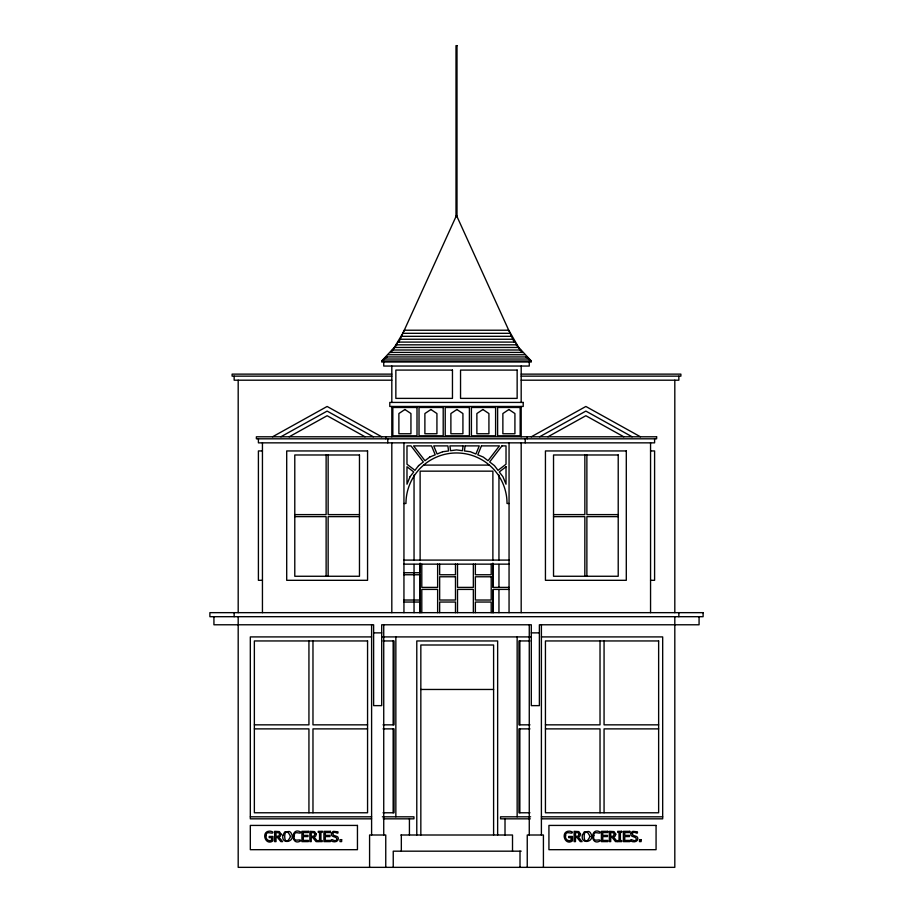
<?xml version="1.0" encoding="UTF-8"?>
<svg xmlns="http://www.w3.org/2000/svg" width="913" height="913" viewBox="0 0 913 913"><rect width="100%" height="100%" fill="white"/><g stroke="black" fill="none" stroke-linecap="round" stroke-linejoin="round"><path stroke-width="1.37" d="M398.992 341.839L456.5 215.445L514.008 341.839M402.816 333.313L404.288 330.221L508.712 330.221L518.732 347.465L531.298 360.989L531.298 362.005L381.702 362.005L381.702 360.989L394.268 347.465L402.816 333.313L510.184 333.313M390.787 352.646L397.349 343.996M387.215 356.743L381.702 360.989L531.298 360.989L525.785 356.743M272.553 436.791L327.128 406.468L381.702 436.791M280.873 436.791L327.128 411.09L373.383 436.791M289.204 436.791L327.128 415.723L365.063 436.791M531.298 436.791L585.872 406.468L640.447 436.791M539.617 436.791L585.872 411.09L632.127 436.791M547.937 436.791L585.872 415.723L623.796 436.791M401.264 336.326L511.737 336.326M399.632 339.248L513.368 339.248M397.92 342.09L515.08 342.09M396.128 344.829L516.872 344.829M394.268 347.465L518.732 347.465M392.328 349.999L520.672 349.999M390.33 352.429L522.67 352.429M388.265 354.746L524.735 354.746M386.142 356.937L526.858 356.937M383.951 359.026L529.049 359.026M391.814 374.125L232.119 374.125L232.119 376.145L391.814 376.145M521.186 374.125L680.881 374.125L680.881 376.145L521.186 376.145M391.814 380.196L234.15 380.196L234.15 376.145M521.186 380.196L678.85 380.196L678.85 376.145M262.442 450.942L258.402 450.942L258.402 580.314L262.442 580.314M650.558 450.942L654.598 450.942L654.598 580.314L650.558 580.314M423.952 465.094L489.048 465.094M403.945 503.497L405.965 503.497A50.535 50.535 0 0 1 456.5 452.962A50.535 50.535 0 0 1 507.035 503.497L509.055 503.497M294.785 514.612L326.124 514.612L326.124 454.982M359.471 514.612L328.144 514.612L328.144 454.982M553.529 514.612L584.856 514.612L584.856 454.982M618.215 514.612L586.876 514.612L586.876 454.982M294.785 516.632L326.124 516.632L326.124 576.263M359.471 516.632L328.144 516.632L328.144 576.263M553.529 516.667L584.856 516.632L584.834 576.263M618.215 516.632L586.876 516.632L586.876 576.263M403.945 560.091L509.055 560.091M403.945 564.143L509.055 564.143M403.945 572.736L419.775 572.736L419.775 564.143M403.945 574.756L419.775 574.756L419.775 600.024L403.945 600.024M509.055 587.39L493.225 587.39L493.225 564.143M509.055 589.41L493.225 589.41L493.225 612.657M403.945 602.044L419.775 602.044L419.775 612.657M373.622 632.869L381.702 632.869M531.298 632.869L539.378 632.869M371.602 636.909L250.322 636.909L250.322 818.835L371.602 818.835M382.387 636.909L530.613 636.909M541.398 636.909L662.678 636.909L662.678 818.835L541.398 818.835M383.038 640.949L394.051 640.949L394.051 724.842L383.038 724.842M529.962 640.949L518.949 640.949L518.949 724.842L529.962 724.842M420.836 689.463L493.602 689.463M254.362 724.842L308.936 724.842L308.936 640.949M367.562 724.842L312.976 724.842L312.976 640.949M545.438 724.842L600.024 724.842L600.024 640.949M658.638 724.842L604.064 724.842L604.064 640.949M254.362 728.882L308.936 728.882L308.936 812.775M367.562 728.882L312.976 728.882L312.976 812.775M383.038 728.882L394.051 728.882L394.051 812.775L383.038 812.775M529.962 728.882L518.949 728.882L518.949 812.775L529.962 812.775M545.438 728.882L600.024 728.882L600.024 812.775M658.638 728.882L604.064 728.882L604.064 812.775M250.322 816.815L371.602 816.815M382.387 816.815L413.943 816.815L413.943 818.835L383.22 818.835M530.613 816.815L500.552 816.815L500.552 818.835L530.316 818.835M541.398 816.815L662.678 816.815M400.853 835.007L512.513 835.007L512.513 851.178M521.186 851.178L393.241 851.178L393.241 867.35M515.651 343.996L522.213 352.646M699.073 616.697L699.073 624.777L539.378 624.777L539.378 705.635L531.298 705.635L531.298 624.777L381.702 624.777L381.702 705.635L373.622 705.635L373.622 624.777L213.927 624.777L213.927 616.697M678.85 612.657L678.85 616.697M674.81 380.196L674.81 612.657M674.81 616.697L674.81 867.35L238.19 867.35L238.19 616.697M654.598 438.811L654.598 442.851L258.402 442.851L258.402 438.811M650.558 442.851L650.558 612.657M543.418 867.35L543.418 835.007L527.246 835.007L527.246 867.35M541.398 624.777L541.398 835.007M529.266 360.989L529.266 366.045L383.734 366.045L383.734 360.989M529.266 624.777L529.266 835.007M527.246 436.791L527.246 438.811M525.226 438.811L525.226 442.851M521.186 366.045L521.186 402.428M521.186 406.468L521.186 436.791M521.186 442.851L521.186 612.657M520.011 851.178L520.011 867.35M519.851 640.949L519.851 724.842M519.851 728.882L519.851 812.775M517.146 636.909L517.146 816.815M509.055 442.851L509.055 612.657M505.015 818.835L505.015 835.007M498.955 475.022L498.955 560.16M498.955 564.417L498.955 587.116M498.955 589.946L498.955 612.657M497.642 835.007L497.642 640.949L416.785 640.949L416.785 835.007M493.602 835.007L493.602 645L420.836 645L420.836 835.007M492.883 560.297L492.883 471.154L420.117 471.154L420.117 560.297M492.883 563.127L492.883 587.185M492.883 590.015L492.883 612.657M491.205 564.143L491.205 574.756L475.365 574.756L475.365 564.143M491.205 612.657L491.205 602.044L475.365 602.044L475.365 612.657M473.345 564.143L473.345 587.39L457.516 587.39L457.516 564.143M473.345 612.657L473.345 589.41L457.516 589.41L457.516 612.657M455.484 564.143L455.484 574.756L439.655 574.756L439.655 564.143M455.484 612.657L455.484 602.044L439.655 602.044L439.655 612.657M437.635 564.143L437.635 587.39L421.795 587.39L421.795 564.143M437.635 612.657L437.635 589.41L421.795 589.41L421.795 612.657M420.117 563.127L420.117 612.657M414.046 475.022L414.046 560.16M414.046 564.417L414.046 612.657M409.423 818.835L409.423 835.007M403.945 442.851L403.945 612.657M401.332 835.007L401.332 851.178M395.854 636.909L395.854 816.815M393.149 640.949L393.149 724.842M393.149 728.882L393.149 812.775M391.814 366.045L391.814 402.428M391.814 406.468L391.814 436.791M391.814 442.851L391.814 612.657M387.774 438.811L387.774 442.851M385.754 436.791L385.754 438.811M385.754 867.35L385.754 835.007L369.582 835.007L369.582 867.35M383.734 624.777L383.734 835.007M371.602 624.777L371.602 835.007M262.442 442.851L262.442 612.657M238.19 380.196L238.19 612.657M234.15 612.657L234.15 616.697M290.517 836.479C282.768 852.685 282.802 820.239 290.517 836.479M589.981 836.479C582.232 852.685 582.277 820.239 589.981 836.479M266.105 835.543C265.215 838.785 268.399 841.9 271.583 840.302L271.583 837.643L269.198 837.643L269.198 836.445L272.93 836.445L272.93 840.93C265.295 846.271 260.73 831.389 269.529 831.15A6.596 6.596 0 0 1 272.2 831.72L272.884 832.028C273.615 835.292 265.866 829.62 266.105 835.543M294.328 835.543C292.559 843.669 301.199 837.86 300.651 840.919C290.711 846.716 290.745 826.288 300.651 832.017C301.45 835.212 293.986 829.689 294.328 835.543M565.569 835.543C564.691 838.785 567.875 841.9 571.047 840.302L571.047 837.643L568.673 837.643L568.673 836.445L572.405 836.445L572.405 840.93C564.759 846.271 560.194 831.389 568.993 831.15A6.596 6.596 0 0 1 571.675 831.72L572.36 832.028C573.079 835.292 565.341 829.62 565.569 835.543M593.804 835.543C592.035 843.669 600.674 837.86 600.126 840.919C590.186 846.716 590.209 826.288 600.126 832.017C600.925 835.212 593.461 829.689 593.804 835.543M282.916 835.258C280.793 845.392 296.485 841.832 291.224 833.272A3.937 3.937 0 0 0 289.273 831.492L284.73 831.914L282.916 835.258M582.391 835.258C580.269 845.392 595.961 841.832 590.688 833.272A3.937 3.937 0 0 0 588.748 831.492L584.206 831.914L582.391 835.258M331.476 833.489C330.198 837.894 337.673 835.794 336.771 839.606C335.391 843.064 330.517 837.061 331.339 840.999C333.667 842.437 338.232 842.163 338.335 838.693C338.746 834.893 332.081 836.97 332.983 833.295C334.249 830.145 338.86 835.543 337.936 831.811L333.496 831.355A3.275 3.275 0 0 0 331.967 832.439L331.476 833.489M630.951 833.489C629.673 837.894 637.148 835.794 636.235 839.606C634.866 843.064 629.856 837.027 630.815 840.999C633.143 842.437 637.708 842.163 637.81 838.693C638.221 834.893 631.556 836.97 632.458 833.295C633.725 830.145 638.335 835.543 637.411 831.811L632.971 831.355A3.275 3.275 0 0 0 631.431 832.439L630.951 833.489M463.062 445.886L462.435 450.691L456.5 449.904L450.566 450.691L449.938 445.886L463.062 445.886M465.105 445.886L464.443 450.954L470.366 451.73L475.901 454.023L479.268 445.886L465.105 445.886M281.09 834.128L280.519 836.011L278.956 837.141L282.608 841.615L280.839 841.615L277.575 837.529L276.023 837.529L276.023 841.615L274.653 841.615L274.653 831.332L279.367 831.595L281.09 834.128M316.297 834.128L315.727 836.011L314.163 837.141L317.827 841.615L316.046 841.615L312.794 837.529L311.23 837.529L311.23 841.615L309.861 841.615L309.861 831.332L314.574 831.595L316.297 834.128M580.554 834.128L579.983 836.011L578.42 837.141L582.083 841.615L580.314 841.615L577.05 837.529L575.487 837.529L575.487 841.615L574.117 841.615L574.117 831.332L578.842 831.595L580.554 834.128M615.773 834.128L615.202 836.011L613.639 837.141L617.291 841.615L615.522 841.615L612.258 837.529L610.706 837.529L610.706 841.615L609.336 841.615L609.336 831.332L614.05 831.595L615.773 834.128M279.652 834.231L278.716 836.125L276.023 836.388L276.023 832.508L279.013 832.861L279.652 834.231M314.871 834.231L313.924 836.125L311.23 836.388L311.23 832.508L314.22 832.861L314.871 834.231M579.127 834.231L578.18 836.125L575.487 836.388L575.487 832.508L578.477 832.861L579.127 834.231M614.335 834.231L613.399 836.125L610.706 836.388L610.706 832.508L613.696 832.861L614.335 834.231M410.085 476.7L406.981 484.21L406.981 466.771L413.726 471.953L410.085 476.7M481.459 445.886L477.773 454.8L483.297 457.082L488.044 460.723L499.434 445.886L481.459 445.886M418.599 465.596L414.959 470.355L406.981 464.226L406.981 445.886L411.021 445.886L423.347 461.955L418.599 465.596M501.979 445.886L489.653 461.955L494.401 465.596L498.042 470.355L506.019 464.226L506.019 445.886L501.979 445.886M429.703 457.082L424.956 460.723L413.566 445.886L431.541 445.886L435.227 454.8L429.703 457.082M506.019 466.771L499.274 471.953L502.915 476.7L506.019 484.21L506.019 466.771M404.916 409.503L398.89 413.543L398.89 433.755L410.941 433.755L410.941 413.543L404.916 409.503M430.913 409.503L424.887 413.543L424.887 433.755L436.928 433.755L436.928 413.543L430.913 409.503M456.899 409.503L450.885 413.543L450.885 433.755L462.925 433.755L462.925 413.543L456.899 409.503M482.897 409.503L476.871 413.543L476.871 433.755L488.923 433.755L488.923 413.543L482.897 409.503M508.895 409.503L502.869 413.543L502.869 433.755L514.921 433.755L514.921 413.543L508.895 409.503M442.634 451.73L437.099 454.023L433.732 445.886L447.895 445.886L448.557 450.954L442.634 451.73M457.002 45.65L455.998 45.65L455.998 216.564L457.002 216.564L457.002 45.65M452.46 370.085L395.854 370.085L395.854 398.388L452.46 398.388L452.46 370.085M517.146 370.085L460.54 370.085L460.54 398.388L517.146 398.388L517.146 370.085M523.206 402.428L389.794 402.428L389.794 406.468L523.206 406.468L523.206 402.428M417.001 407.483L392.83 407.483L392.83 435.786L417.001 435.786L417.001 407.483M443.204 407.483L419.021 407.483L419.021 435.786L443.204 435.786L443.204 407.483M469.396 407.483L445.224 407.483L445.224 435.786L469.396 435.786L469.396 407.483M495.599 407.483L471.416 407.483L471.416 435.786L495.599 435.786L495.599 407.483M520.17 407.483L497.619 407.483L497.619 435.786L520.17 435.786L520.17 407.483M656.618 436.791L256.382 436.791L256.382 438.811L656.618 438.811L656.618 436.791M367.562 450.942L286.705 450.942L286.705 580.314L367.562 580.314L367.562 450.942M626.295 450.942L545.438 450.942L545.438 580.314L626.295 580.314L626.295 450.942M359.471 454.982L294.785 454.982L294.785 576.263L359.471 576.263L359.471 454.982M618.215 454.982L553.529 454.982L553.529 576.263L618.215 576.263L618.215 454.982M455.484 576.776L439.655 576.776L439.655 600.024L455.484 600.024L455.484 576.776M491.205 576.776L475.365 576.776L475.365 600.024L491.205 600.024L491.205 576.776M703.113 612.657L209.887 612.657L209.887 616.697L703.113 616.697L703.113 612.657M367.562 640.949L254.362 640.949L254.362 812.775L367.562 812.775L367.562 640.949M658.638 640.949L545.438 640.949L545.438 812.775L658.638 812.775L658.638 640.949M357.451 825.42L250.322 825.42L250.322 849.683L357.451 849.683L357.451 825.42M656.07 825.42L548.93 825.42L548.93 849.683L656.07 849.683L656.07 825.42M308.354 831.332L301.929 831.332L301.929 841.615L308.354 841.615L308.354 840.405L303.299 840.405L303.299 836.582L308.012 836.582L308.012 835.372L303.299 835.372L303.299 832.553L308.354 832.553L308.354 831.332M322.232 831.332L318.238 831.332L318.238 832.382L319.55 832.382L319.55 840.565L318.238 840.565L318.238 841.615L322.232 841.615L322.232 840.565L320.92 840.565L320.92 832.382L322.232 832.382L322.232 831.332M330.346 831.332L323.921 831.332L323.921 841.615L330.346 841.615L330.346 840.405L325.279 840.405L325.279 836.582L330.004 836.582L330.004 835.372L325.279 835.372L325.279 832.553L330.346 832.553L330.346 831.332M607.83 831.332L601.405 831.332L601.405 841.615L607.83 841.615L607.83 840.405L602.763 840.405L602.763 836.582L607.487 836.582L607.487 835.372L602.763 835.372L602.763 832.553L607.83 832.553L607.83 831.332M621.707 831.332L617.713 831.332L617.713 832.382L619.025 832.382L619.025 840.565L617.713 840.565L617.713 841.615L621.707 841.615L621.707 840.565L620.395 840.565L620.395 832.382L621.707 832.382L621.707 831.332M629.822 831.332L623.385 831.332L623.385 841.615L629.822 841.615L629.822 840.405L624.754 840.405L624.754 836.582L629.468 836.582L629.468 835.372L624.754 835.372L624.754 832.553L629.822 832.553L629.822 831.332M341.645 839.652L340.001 839.652L340.001 841.615L341.645 841.615L341.645 839.652M641.12 839.652L639.465 839.652L639.465 841.615L641.12 841.615L641.12 839.652"/></g></svg>
